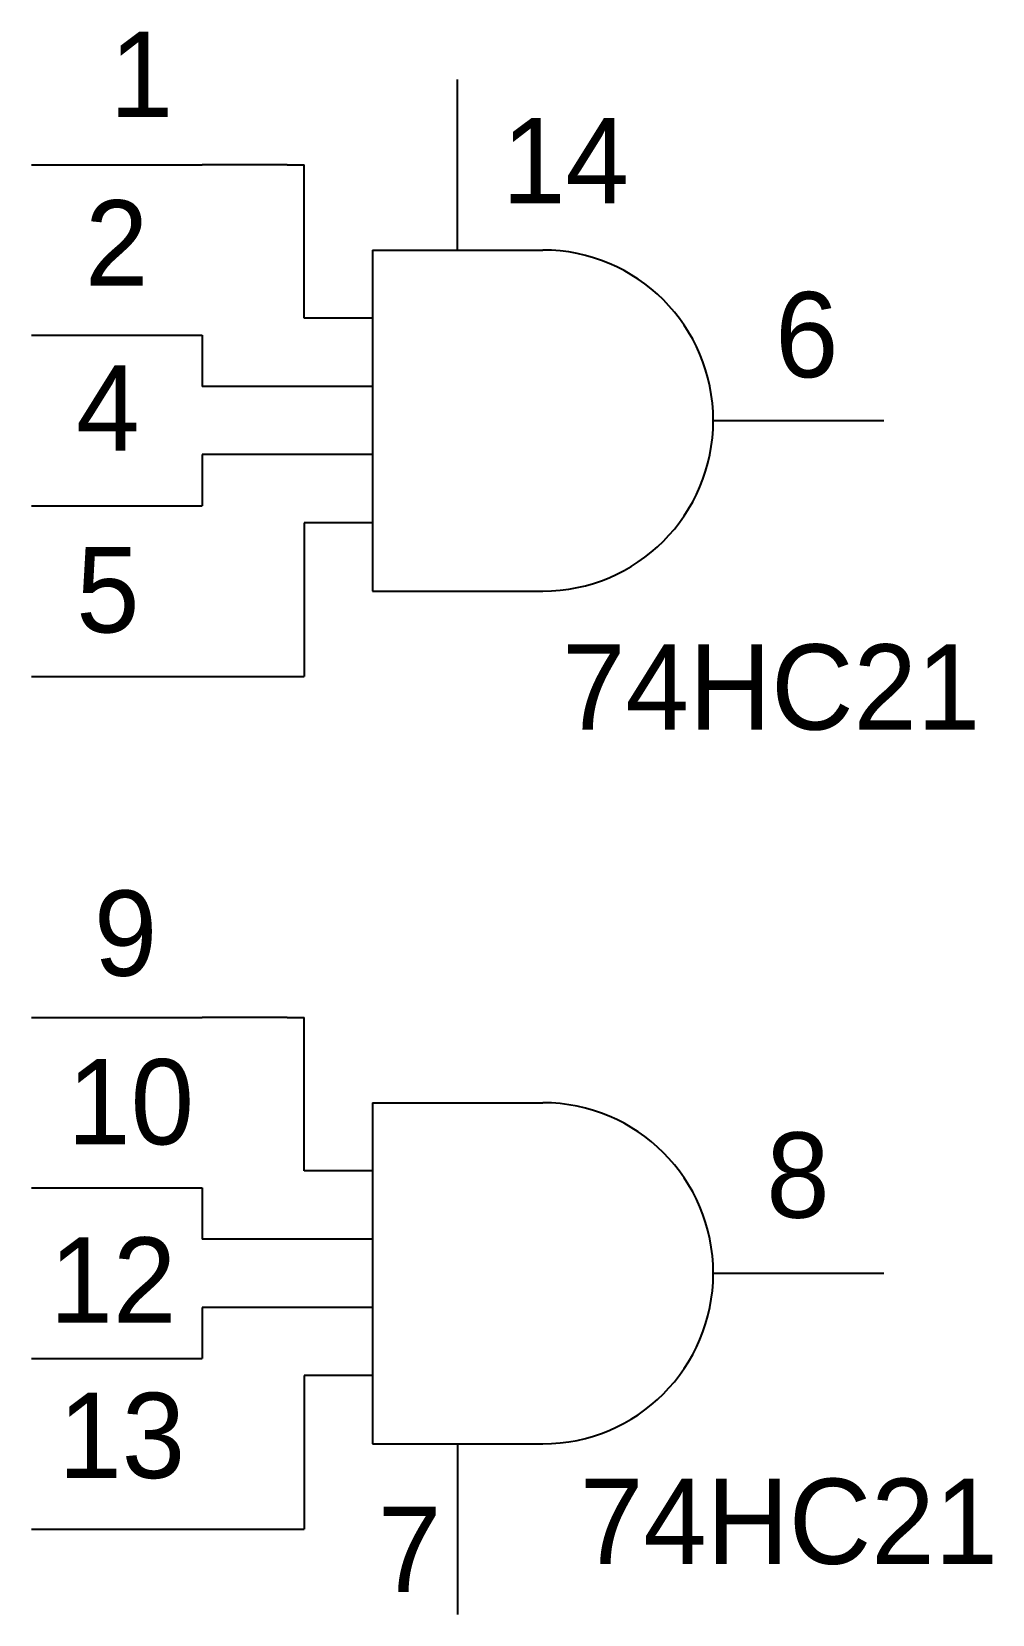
# Model space of a CAD drawing. Extents: x 7.65 to 8.214, y 13.15 to 14.078.
import ezdxf

# ---------------------------------------------------------------- set-up
doc = ezdxf.new("R2010")
doc.units = 0
doc.header["$MEASUREMENT"] = 0
doc.layers.get('0').update_dxf_attribs({"linetype": 'CONTINUOUS'})

msp = doc.modelspace()

# ---------------------------------------------------------------- linework, layer by layer
for p, q in [((7.9, 13.95), (7.9, 14.05)), ((7.65, 14), (7.75, 14)), ((7.8, 14), (7.75, 14)), ((7.8, 14), (7.81, 14)), ((7.81, 13.91), (7.81, 14)), ((7.85, 13.95), (7.95, 13.95)), ((7.85, 13.95), (7.85, 13.75)), ((7.85, 13.91), (7.81, 13.91)), ((7.65, 13.9), (7.75, 13.9)), ((7.75, 13.9), (7.75, 13.87)), ((7.81, 13.87), (7.75, 13.87)), ((7.85, 13.87), (7.81, 13.87)), ((8.05, 13.85), (8.15, 13.85)), ((7.75, 13.83), (7.75, 13.8)), ((7.81, 13.83), (7.75, 13.83)), ((7.85, 13.83), (7.81, 13.83)), ((7.65, 13.8), (7.75, 13.8)), ((7.81, 13.79), (7.81, 13.7)), ((7.85, 13.79), (7.81, 13.79)), ((7.85, 13.75), (7.95, 13.75)), ((7.65, 13.7), (7.8, 13.7)), ((7.8, 13.7), (7.81, 13.7)), ((7.65, 13.5), (7.75, 13.5)), ((7.8, 13.5), (7.75, 13.5)), ((7.8, 13.5), (7.81, 13.5)), ((7.81, 13.41), (7.81, 13.5)), ((7.85, 13.45), (7.85, 13.25)), ((7.85, 13.45), (7.95, 13.45)), ((7.85, 13.41), (7.81, 13.41)), ((7.65, 13.4), (7.75, 13.4)), ((7.75, 13.4), (7.75, 13.37)), ((7.81, 13.37), (7.75, 13.37)), ((7.85, 13.37), (7.81, 13.37)), ((8.05, 13.35), (8.15, 13.35)), ((7.81, 13.33), (7.75, 13.33)), ((7.75, 13.33), (7.75, 13.3)), ((7.85, 13.33), (7.81, 13.33)), ((7.65, 13.3), (7.75, 13.3)), ((7.85, 13.29), (7.81, 13.29)), ((7.81, 13.29), (7.81, 13.2)), ((7.85, 13.25), (7.95, 13.25)), ((7.9, 13.25), (7.9, 13.15)), ((7.65, 13.2), (7.8, 13.2)), ((7.8, 13.2), (7.81, 13.2))]:
    msp.add_line(p, q)
for centre in [(7.95, 13.85), (7.95, 13.35)]:
    msp.add_arc(centre, 0.1, 270, 90)

# ---------------------------------------------------------------- texts
for s, p in [('1', (7.69585, 14.02803)), ('14', (7.92609, 13.97744)), ('2', (7.68134, 13.92917)), ('6', (8.0863, 13.87538)), ('4', (7.67614, 13.83239)), ('5', (7.67614, 13.72576)), ('74HC21', (7.96133, 13.66877)), ('9', (7.68655, 13.52443)), ('10', (7.67093, 13.42557)), ('8', (8.0811, 13.38258)), ('12', (7.66051, 13.32102)), ('13', (7.66572, 13.22992)), ('74HC21', (7.97174, 13.17957)), ('7', (7.85318, 13.16308))]:
    msp.add_text(s, height=0.05).set_placement(p)

doc.saveas('drawing.dxf')
